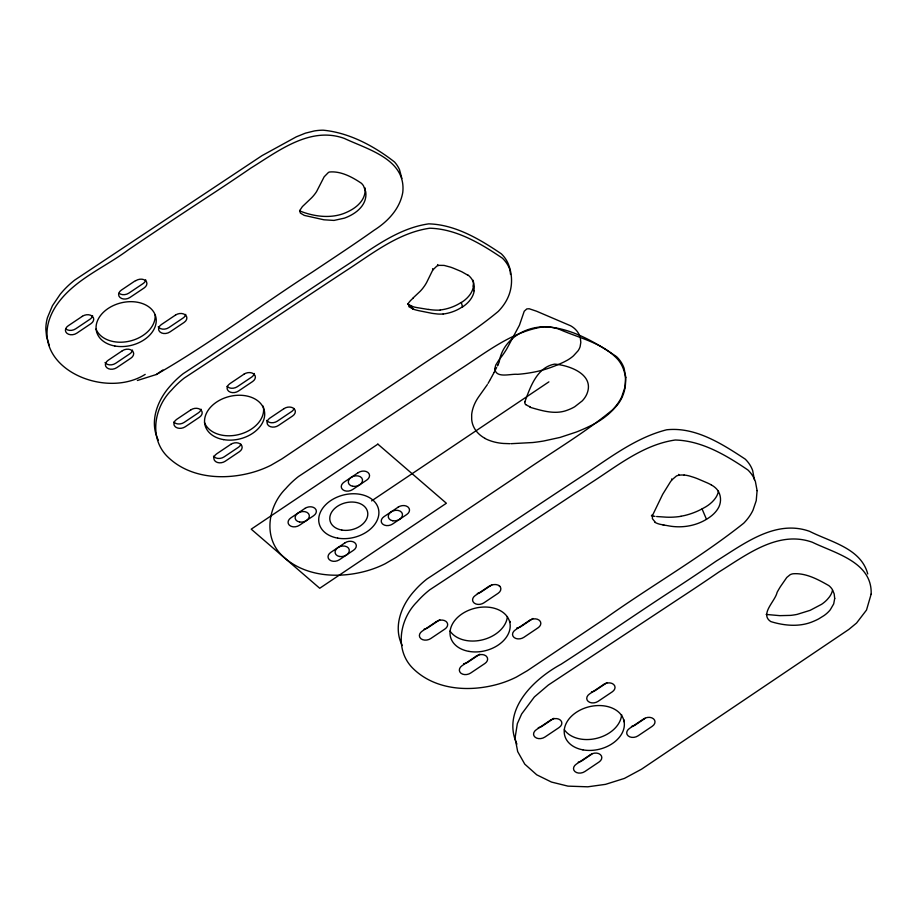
<?xml version="1.0" encoding="UTF-8"?>
<svg xmlns="http://www.w3.org/2000/svg" width="917" height="917" viewBox="0 0 917 917"><rect width="100%" height="100%" fill="white"/><g stroke="black" fill="none" stroke-linecap="round" stroke-linejoin="round"><path stroke-width="1.38" d="M474.192 290.781L474.078 291.423A30.101 21.538 -14 0 1 473.63 293.314A29 20.759 -14 0 1 462.558 306.897M524.856 401.898C530.244 387.077 537.075 367.213 554.647 364.129C569.48 365.298 594.858 374.411 586.937 393.852A28.886 20.667 -14 0 1 582.249 400.889L574.741 406.747A33.161 23.739 -14 0 1 567.726 410.037C555.358 415.023 542.05 410.724 529.9 407.24M832.498 590.261L832.12 591.717A24.209 17.331 -14 0 1 829.277 597.105L827.409 599.351A30.605 21.905 -14 0 1 821.598 604.303L810.112 610.344L797.102 614.39A47.283 33.837 -14 0 1 790.534 615.387L779.851 615.651L766.142 614.436M408.352 303.733L408.925 306.737L413.693 309.327A50.561 36.187 -14 0 0 419.47 310.817L431.357 313.19A74.552 53.358 -14 0 0 433.03 313.476L437.409 313.992A27.831 19.922 -14 0 0 442.464 314.015L443.175 313.946M684.093 475.063L681.64 474.995A14.431 10.328 -14 0 0 678.97 475.258L678.442 475.35A6.751 4.837 -14 0 0 676.425 475.992L671.909 479.866A77.544 55.49 -14 0 0 670.361 481.929L662.647 494.378L652.446 515.526L652.4 518.678L655.185 522.14M497.931 364.932L498.974 362.593A45.048 32.244 -14 0 0 499.238 361.871C503.307 335.255 534.829 320.744 559.198 329.226C579.2 338.201 602.893 342.809 618.024 359.67C629.394 373.402 627.446 394.597 615.364 407.24A67.159 48.062 -14 0 1 589.883 426.107A143.316 102.566 -14 0 1 576.323 432.045L560.081 437.42L543.77 440.985A138.536 99.151 -14 0 1 532.754 442.533L511.01 443.69M497.438 365.894L497.874 365.046M496.613 367.522L493.976 372.6M493.461 373.597L493.805 372.932M493.105 374.262L492.406 375.58M492.062 376.222L490.171 379.695M489.827 380.314L488.073 383.398M487.374 384.578L478.502 397.072A57.072 40.841 -14 0 0 471.67 414.507L471.693 419.424A42.606 30.49 -14 0 0 472.885 424.926L473.378 426.176A41.162 29.459 -14 0 0 483.064 437.203A41.632 29.802 -14 0 0 484.955 438.315M412.925 298.105L420.009 291.446A43.695 31.281 -14 0 0 422.84 288.236L424.491 285.989A55.444 39.683 -14 0 0 426.783 282.195L432.411 270.721A30.227 21.63 -14 0 1 433.019 269.747L436.916 266.022A5.491 3.932 -14 0 1 438.062 265.575A6.259 4.482 -14 0 1 438.899 265.357L444.092 265.414L450.694 267.191A90.806 64.981 -14 0 1 453.777 268.349L460.162 271.031A98.704 70.643 -14 0 1 462.019 271.879L467.899 275.238M137.378 380.486L156.303 374.526L162.928 369.975M135.567 280.568L121.388 290.093A7.072 5.066 -14 0 0 120.001 297.44L120.196 297.612A7.072 5.066 -14 0 0 129.95 297.475L144.129 287.961A7.072 5.066 -14 0 0 145.516 280.602L145.333 280.442M371.591 500.9L548.893 381.862M489.529 585.94L475.338 595.465A7.072 5.066 -14 0 0 473.951 602.813A11.371 8.138 -14 0 0 474.479 603.237A7.072 5.066 -14 0 0 483.901 602.847L498.091 593.322A7.072 5.066 -14 0 0 499.478 585.974A7.072 5.066 -14 0 0 489.712 586.101M439.816 619.732L427.998 627.664A7.072 5.066 -14 0 1 424.135 629.142M491.821 584.817L481.184 591.958A7.072 5.066 -14 0 1 477.321 593.437M479.774 654.211L467.957 662.143A7.072 5.066 -14 0 1 463.566 663.69M532.972 618.494L521.154 626.437A7.072 5.066 -14 0 1 516.764 627.985M553.902 718.298L542.176 726.172A7.072 5.066 -14 0 1 538.268 727.662M607.088 682.592L595.362 690.467A7.072 5.066 -14 0 1 591.465 691.945M591.923 754.083L582.135 760.652A7.072 5.066 -14 0 1 578.237 762.142M645.121 718.366L635.332 724.946A7.072 5.066 -14 0 1 631.423 726.424M667.289 525.601C681.961 528.685 697.791 525.877 709.999 516.97A29.86 21.366 -14 0 0 717.793 508.901C721.541 503.215 721.496 495.191 717.277 489.77A27.659 19.796 -14 0 0 711.328 484.944M156.303 374.526C210.28 343.52 260.153 305.693 312.502 271.971C333.158 258.158 353.962 244.552 374.228 230.156C387.902 221.467 399.915 208.801 402.781 192.341C406.3 159.237 367.648 149.448 344.23 138.375C310.015 126.099 278.413 151.041 250.937 168.029A1920.76 1374.675 -14 0 1 211.323 194.553C183.492 212.778 155.775 231.199 128.242 249.894C103.85 268.108 73.429 279.823 55.971 306.003C19.853 362.398 101.627 401.852 145.195 374.388M681.01 516.248L684.839 515.469A53.931 38.606 -14 0 0 702.032 508.912L706.067 506.665A30.96 22.157 -14 0 0 715.1 498.607A25.08 17.95 -14 0 0 718.447 491.019M440.217 309.969L440.962 309.889A36.118 25.848 -14 0 0 461.171 302.438M509.863 443.69L503.456 443.461A46.538 33.31 -14 0 1 484.864 438.406M655.013 516.374L651.402 515.812M656.641 516.523L666.223 517.165A55.49 39.706 -14 0 0 681.01 516.328M428.503 309.488L418.209 307.803A41.964 30.032 -14 0 1 413.384 306.805L407.584 304.112M663.759 525.063L666.797 525.521M664 525.097L662.934 524.937M299.584 210.864C312.857 216.252 328.745 218.636 342.614 213.913A39.603 28.335 -14 0 0 351.658 209.706L352.85 208.984A30.032 21.492 -14 0 0 361.183 201.476A27.728 19.842 -14 0 0 364.966 192.49A33.539 24.002 -14 0 0 364.977 187.825M158.205 326.842L159.065 327.724A7.072 5.066 -14 0 0 168.831 327.598L183.01 318.073A7.072 5.066 -14 0 0 185.727 314.371M105.019 362.559L105.879 363.441A7.072 5.066 -14 0 0 115.634 363.315L129.824 353.79A7.072 5.066 -14 0 0 132.529 350.088M410.277 305.693L413.693 309.327M409.406 305.258L412.742 308.972M525.739 404.695L525.441 404.34A5.72 4.035 -17.2 0 1 524.914 401.898M652.044 514.873L652.446 515.526M516.901 744.123C501.358 710.136 533.534 679.142 561.17 664.183C600.016 639.126 637.911 612.625 676.735 587.533A1921.379 1375.122 -14 0 0 716.349 561.009C743.825 544.022 775.427 519.091 809.642 531.356C830.584 541.993 861.04 548.24 867.746 573.985M432.56 268.715L433.03 269.747M402.231 645.534C392.843 627.033 401.268 605.277 414.358 590.938A90.645 64.878 -14 0 1 427.035 578.925C479.327 544.675 531.069 509.508 583.372 475.247C609.713 457.938 635.641 437.65 666.659 429.786C695.43 426.669 722.183 443.966 745.212 459.108A53.541 38.319 -14 0 1 752.674 470.581L754.382 479.717M158.377 440.286C148.99 421.774 157.415 400.03 170.505 385.69A90.645 64.878 -14 0 1 183.182 373.678C237.182 338.247 290.689 302.002 344.677 266.526C370.915 249.63 396.992 228.413 428.686 223.863C455.268 224.55 479.912 239.291 501.358 253.849A53.541 38.319 -14 0 1 508.82 265.334C512.752 276.04 512.523 288.144 507.502 298.449A57.851 41.403 -14 0 1 498.24 311.425C471.178 333.96 440.481 351.75 411.595 371.843L281.897 458.89L270.974 465.251A76.375 54.665 -14 0 1 253.241 472.186C224.974 480.313 190.713 478.663 168.373 457.491C148.692 439.232 153.758 407.675 171.582 390.046A90.645 64.878 -14 0 1 184.271 378.033C238.271 342.603 291.778 306.358 345.766 270.882C371.993 253.986 398.07 232.769 429.775 228.218C456.357 228.906 481.001 243.647 502.447 258.204A53.541 38.319 -14 0 1 509.898 269.69M702.067 508.946L706.468 519.274M437.638 264.532L438.062 265.575M49.369 345.629L46.538 336.447L45.85 329.467A74.151 53.06 -14 0 1 47.432 317.695L52.429 305.739L60.213 294.265A90.886 65.038 -14 0 1 74.713 280.086L262.033 155.626L296.34 136.816L305.407 133.16L314.336 130.948A40.635 29.08 -14 0 1 323.139 130.191C349.159 132.61 374.251 146.124 394.539 162A53.324 38.159 -14 0 1 399.514 169.656L401.875 178.483M671.599 478.995L671.909 479.866M678.672 474.387L678.97 475.258M462.581 306.92L461.32 302.564A29.986 21.458 -14 0 0 469.94 294.678A27.12 19.417 -14 0 0 472.908 288.683A29.126 20.839 -14 0 0 473.447 286.07M510.001 269.747L510.528 274.458M462.42 306.782A32.015 22.914 -14 0 1 443.175 314.027M468.106 275.089A28.175 20.163 -14 0 1 473.814 290.781M408.111 303.665A23.991 17.171 -14 0 1 413.097 298.22M263.213 406.151A30.536 21.859 -14 0 1 240.013 434.234A30.536 21.859 -14 0 1 204.502 422.622M174.196 422.382A7.072 5.066 -14 0 1 173.84 422.038M174.379 422.542A7.072 5.066 -14 0 0 184.145 422.416L198.324 412.891A7.072 5.066 -14 0 0 201.041 409.188M227.382 386.665A7.072 5.066 -14 0 1 227.026 386.332M227.576 386.836A7.072 5.066 -14 0 0 237.331 386.699L251.522 377.185A7.072 5.066 -14 0 0 254.227 373.483M214.154 456.861A7.072 5.066 -14 0 1 213.489 456.139M214.349 457.021A7.072 5.066 -14 0 0 224.103 456.895L238.294 447.37A7.072 5.066 -14 0 0 240.862 444.206M267.351 421.144A7.072 5.066 -14 0 1 266.675 420.422M267.535 421.316A7.072 5.066 -14 0 0 277.301 421.178L291.48 411.653A7.072 5.066 -14 0 0 294.059 408.489M440.194 310.118A44.922 32.152 -14 0 1 428.548 309.407M473.229 280.281A28.416 20.334 -14 0 1 473.092 286.07M135.762 280.728A7.072 5.066 -14 0 1 145.516 280.602M155.099 314.772A30.536 21.859 -14 0 1 130.042 341.044A30.536 21.859 -14 0 1 96.033 329.043M65.909 328.962A7.072 5.066 -14 0 0 75.675 328.836L89.855 319.311A7.072 5.066 -14 0 0 92.571 315.608M119.107 293.257A7.072 5.066 -14 0 0 128.861 293.119L143.052 283.605A7.072 5.066 -14 0 0 145.757 279.903M530.232 406.804A18.34 13.021 -12.3 0 1 525.911 404.569M663.002 524.776A20.667 14.787 -14 0 1 654.967 522.346M711.351 484.921A81.659 58.436 -14 0 0 707.443 482.961L697.78 478.823A103.678 74.197 -14 0 0 694.146 477.459L689.733 476.083A29.47 21.091 -14 0 0 684.105 475.029M498.951 585.55A11.371 8.138 -14 0 1 499.776 586.25M510.024 622.162A7.072 5.066 -14 0 1 510.368 621.405M507.41 616.602A30.536 21.859 -14 0 1 482.778 639.779A30.536 21.859 -14 0 1 450.029 631.068M623.996 721.725A7.072 5.066 -14 0 1 624.408 720.177M621.623 714.652A30.536 21.859 -14 0 1 597.38 738.174A30.536 21.859 -14 0 1 564.322 729.737M625.795 377.323L624.924 387.387L621.68 396.958A57.851 41.403 -14 0 1 612.418 409.933C583.682 433.707 551.163 452.505 520.592 473.825L396.075 557.398L385.151 563.76A76.375 54.665 -14 0 1 367.419 570.695C339.152 578.822 304.891 577.171 282.551 556C262.87 537.74 267.936 506.184 285.772 488.555A90.645 64.878 -14 0 1 298.449 476.542C352.449 441.111 405.956 404.856 459.944 369.379C486.17 352.495 512.248 331.278 543.953 326.727C570.534 327.415 595.179 342.144 616.625 356.713A53.541 38.319 -14 0 1 624.076 368.198L625.795 377.323M757.098 490.606L756.227 500.671L752.983 510.23A57.851 41.403 -14 0 1 743.721 523.206C699.889 558.006 650.887 585.94 605.312 618.413L527.378 670.671L516.454 677.033A76.375 54.665 -14 0 1 498.722 683.979C470.455 692.106 436.194 690.455 413.865 669.284C394.172 651.024 399.239 619.468 417.075 601.827A90.645 64.878 -14 0 1 429.752 589.814C483.752 554.395 537.259 518.139 591.247 482.663C617.485 465.767 643.562 444.55 675.256 440.011C701.849 440.687 726.482 455.428 747.928 469.997A53.541 38.319 -14 0 1 755.39 481.482L757.098 490.606M494.767 368.772C495.948 378.87 510.677 373.54 517.624 374.331A104.24 74.609 -14 0 0 534.771 371.947A78.954 56.51 -14 0 0 549.822 367.82A107.759 77.12 -14 0 0 564.173 361.883L567.543 360.094A33.241 23.796 -14 0 0 573.446 355.853L578.088 350.764A22.547 16.139 -14 0 0 580.117 346.66L580.816 342.35L580.346 338.098A33.413 23.911 -14 0 0 578.214 332.905A33.952 24.3 -14 0 0 576.495 330.544L575.498 329.455A30.467 21.802 -14 0 0 570.603 325.776L536.502 311.195L529.201 308.754L526.817 308.914L524.226 311.253L519.435 325.226L506.826 348.769A106.853 76.478 -14 0 1 499.1 359.739L495.765 365.046L494.767 368.772M834.711 598.434L833.702 603.89L830.286 609.771A29.676 21.24 -14 0 1 824.177 615.479L818.904 618.769A43.982 31.476 -14 0 1 813.402 621.371C799.945 627.239 784.413 625.818 770.761 621.566C759.436 614.092 775.197 601.334 777.112 592.336A128.3 91.826 -14 0 1 780.482 586.548L786.797 577.446L790.133 574.718A6.809 4.872 -14 0 1 793.148 573.767C805.905 572.816 818.09 579.475 828.842 585.619A25.584 18.306 -14 0 1 832.407 589.654L834.161 593.826L834.711 598.434M871.15 594.113L866.508 610.046L856.547 623.056L848.798 629.452L641.556 769.18L624.431 778.407L605.507 784.356L587.82 786.809L567.967 786.133L551.484 782.063L536.732 774.808L524.776 764.148L517.681 751.596L515.067 737.967L517.337 723.673L521.647 713.976L534.37 696.943L548.343 685.033L679.451 598.423A1921.379 1375.122 -14 0 0 719.066 571.91C746.541 554.923 778.143 529.98 812.359 542.256C835.295 553.387 872.411 562.121 871.15 594.113M299.767 210.497L300.329 213.031L304.272 215.392L323.93 219.793L333.994 220.424L344.368 218.154A35.064 25.091 -14 0 0 352.999 214.039A29.699 21.251 -14 0 0 362.055 205.947A28.977 20.736 -14 0 0 365.711 197.201A33.574 24.025 -14 0 0 365.665 191.538L363.499 185.842A23.842 17.056 -14 0 0 361.367 183.251C352.22 177.061 340.929 170.963 329.593 171.995A5.491 3.932 -14 0 0 328.446 172.442L324.148 176.821L316.571 191.596A44.715 32.003 -14 0 1 311.551 197.866L302.381 206.6L299.767 210.497M82.381 316.285L68.19 325.799A7.072 5.066 -14 0 0 66.815 333.158L66.998 333.318A7.072 5.066 -14 0 0 76.764 333.192L90.943 323.667A7.072 5.066 -14 0 0 92.33 316.319L92.136 316.147A7.072 5.066 -14 0 0 82.381 316.285M122.339 350.752L108.16 360.278A7.072 5.066 -14 0 0 106.773 367.637L106.968 367.797A7.072 5.066 -14 0 0 116.723 367.671L130.902 358.146A7.072 5.066 -14 0 0 132.289 350.787L132.105 350.626A7.072 5.066 -14 0 0 122.339 350.752M175.537 315.047L161.346 324.572A7.072 5.066 -14 0 0 159.959 331.92L160.154 332.092A7.072 5.066 -14 0 0 169.909 331.954L184.099 322.429A7.072 5.066 -14 0 0 185.486 315.081L185.291 314.921A7.072 5.066 -14 0 0 175.537 315.047M190.851 409.865L176.66 419.378A7.072 5.066 -14 0 0 175.285 426.737A11.371 8.138 -14 0 0 175.8 427.162A7.072 5.066 -14 0 0 185.234 426.772L199.413 417.246A7.072 5.066 -14 0 0 201.098 410.174A11.371 8.138 -14 0 0 200.284 409.475A7.072 5.066 -14 0 0 190.851 409.865M244.037 374.147L229.858 383.673A7.072 5.066 -14 0 0 228.471 391.02A11.371 8.138 -14 0 0 228.986 391.444A7.072 5.066 -14 0 0 238.42 391.066L252.599 381.541A7.072 5.066 -14 0 0 254.284 374.468A11.371 8.138 -14 0 0 253.47 373.758A7.072 5.066 -14 0 0 244.037 374.147M230.809 444.332L216.63 453.858A7.072 5.066 -14 0 0 215.243 461.217A11.371 8.138 -14 0 0 215.759 461.641A7.072 5.066 -14 0 0 225.192 461.251L239.371 451.726A7.072 5.066 -14 0 0 241.056 444.653A11.371 8.138 -14 0 0 240.243 443.954A7.072 5.066 -14 0 0 230.809 444.332M284.006 408.627L269.816 418.152A7.072 5.066 -14 0 0 268.429 425.499A11.371 8.138 -14 0 0 268.956 425.924A7.072 5.066 -14 0 0 278.378 425.534L292.569 416.02A7.072 5.066 -14 0 0 294.254 408.948A11.371 8.138 -14 0 0 293.429 408.237A7.072 5.066 -14 0 0 284.006 408.627M377.861 444.137L251.224 529.166L319.724 588.267L446.373 503.25L377.861 444.137M305.029 508.362L290.849 517.887A7.072 5.066 -14 0 0 289.164 524.96A11.371 8.138 -14 0 0 289.646 525.407A7.072 5.066 -14 0 0 299.412 525.281L313.591 515.755A7.072 5.066 -14 0 0 314.978 508.396A11.371 8.138 -14 0 0 314.462 507.972A7.072 5.066 -14 0 0 305.029 508.362M358.215 472.656L344.035 482.182A7.072 5.066 -14 0 0 342.35 489.254A11.371 8.138 -14 0 0 342.843 489.701A7.072 5.066 -14 0 0 352.598 489.563L366.789 480.038A7.072 5.066 -14 0 0 368.164 472.691A11.371 8.138 -14 0 0 367.648 472.266A7.072 5.066 -14 0 0 358.215 472.656M344.987 542.841L330.808 552.366A7.072 5.066 -14 0 0 329.123 559.439A11.371 8.138 -14 0 0 329.616 559.886A7.072 5.066 -14 0 0 339.37 559.76L353.549 550.234A7.072 5.066 -14 0 0 354.936 542.875A11.371 8.138 -14 0 0 354.421 542.451A7.072 5.066 -14 0 0 344.987 542.841M398.184 507.135L383.994 516.661A7.072 5.066 -14 0 0 382.32 523.733A11.371 8.138 -14 0 0 382.802 524.169A7.072 5.066 -14 0 0 392.556 524.043L406.747 514.517A7.072 5.066 -14 0 0 408.134 507.17A11.371 8.138 -14 0 0 407.618 506.746A7.072 5.066 -14 0 0 398.184 507.135M436.332 621.646L422.152 631.171A7.072 5.066 -14 0 0 420.765 638.519A11.371 8.138 -14 0 0 421.281 638.943A7.072 5.066 -14 0 0 430.715 638.564L444.894 629.039A7.072 5.066 -14 0 0 446.579 621.967A11.371 8.138 -14 0 0 445.765 621.256A7.072 5.066 -14 0 0 436.332 621.646M476.301 656.125L462.111 665.65A7.072 5.066 -14 0 0 460.724 672.998A11.371 8.138 -14 0 0 461.24 673.422A7.072 5.066 -14 0 0 470.673 673.032L484.864 663.518A7.072 5.066 -14 0 0 486.537 656.446A11.371 8.138 -14 0 0 485.723 655.735A7.072 5.066 -14 0 0 476.301 656.125M529.487 620.419L515.308 629.933A7.072 5.066 -14 0 0 513.921 637.292A11.371 8.138 -14 0 0 514.437 637.716A7.072 5.066 -14 0 0 523.871 637.326L538.05 627.801A7.072 5.066 -14 0 0 539.735 620.729A11.371 8.138 -14 0 0 538.921 620.03A7.072 5.066 -14 0 0 529.487 620.419M550.509 720.154L536.33 729.68A7.072 5.066 -14 0 0 534.943 737.027L535.127 737.199A7.072 5.066 -14 0 0 544.893 737.062L559.072 727.548A7.072 5.066 -14 0 0 560.459 720.189L560.276 720.028A7.072 5.066 -14 0 0 550.509 720.154M603.707 684.449L589.516 693.963A7.072 5.066 -14 0 0 588.129 701.322L588.324 701.482A7.072 5.066 -14 0 0 598.079 701.356L612.269 691.831A7.072 5.066 -14 0 0 613.656 684.483L613.462 684.311A7.072 5.066 -14 0 0 603.707 684.449M590.479 754.634L576.289 764.159A7.072 5.066 -14 0 0 574.902 771.506L575.097 771.667A7.072 5.066 -14 0 0 584.851 771.541L599.042 762.016A7.072 5.066 -14 0 0 600.429 754.668L600.234 754.508A7.072 5.066 -14 0 0 590.479 754.634M643.665 718.917L629.486 728.442A7.072 5.066 -14 0 0 628.099 735.801L628.283 735.961A7.072 5.066 -14 0 0 638.049 735.835L652.228 726.31A7.072 5.066 -14 0 0 653.615 718.951L653.42 718.79A7.072 5.066 -14 0 0 643.665 718.917M392.728 520.776A7.233 5.181 -14 0 0 402.425 514.001A7.233 5.181 -14 0 0 390.951 511.984A7.233 5.181 -14 0 0 392.728 520.776M352.77 486.297A7.233 5.181 -14 0 0 362.467 479.522A7.233 5.181 -14 0 0 350.993 477.505A7.233 5.181 -14 0 0 352.77 486.297M299.584 522.014A7.233 5.181 -14 0 0 309.27 515.239A7.233 5.181 -14 0 0 297.807 513.222A7.233 5.181 -14 0 0 299.584 522.014M339.542 556.493A7.233 5.181 -14 0 0 349.239 549.707A7.233 5.181 -14 0 0 337.765 547.701A7.233 5.181 -14 0 0 339.542 556.493M337.662 538.119A30.536 21.859 -14 0 0 378.583 509.497A30.536 21.859 -14 0 0 330.154 500.991A30.536 21.859 -14 0 0 337.662 538.119M341.766 530.049A19.291 13.801 -14 0 0 367.602 511.973A19.291 13.801 -14 0 0 337.02 506.597A19.291 13.801 -14 0 0 341.766 530.049M223.484 439.61A30.536 21.859 -14 0 0 264.394 410.999A30.536 21.859 -14 0 0 215.965 402.494A30.536 21.859 -14 0 0 223.484 439.61M114.808 345.996A30.536 21.859 -14 0 0 155.959 317.569A30.536 21.859 -14 0 0 107.679 308.788A30.536 21.859 -14 0 0 114.808 345.996M468.965 651.402A30.536 21.859 -14 0 0 509.886 622.781A30.536 21.859 -14 0 0 461.457 614.275A30.536 21.859 -14 0 0 468.965 651.402M582.937 749.865A30.536 21.859 -14 0 0 624.087 721.45A30.536 21.859 -14 0 0 575.807 712.669A30.536 21.859 -14 0 0 582.937 749.865"/></g></svg>
